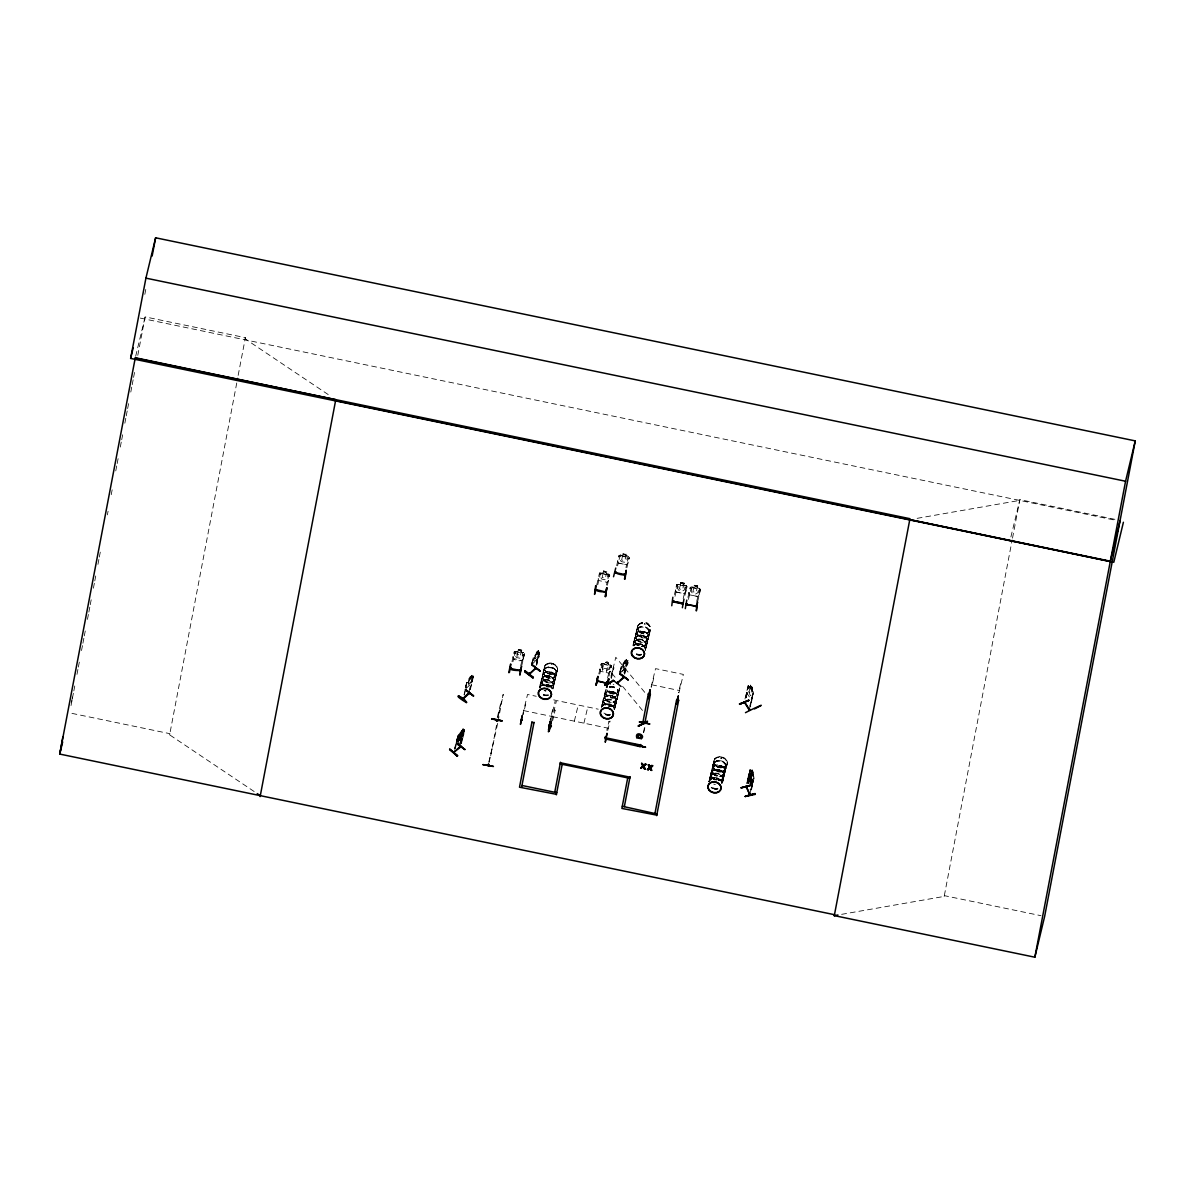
<?xml version="1.0" encoding="UTF-8"?>
<svg xmlns="http://www.w3.org/2000/svg" width="1195" height="1195" viewBox="0 0 1195 1195"><rect width="100%" height="100%" fill="white"/><g stroke="black" fill="none" stroke-linecap="round" stroke-linejoin="round"><path stroke-width="0.75" stroke-dasharray="5 3.75" d="M751.76 784.249L748.653 777.781L748.667 774.853L748.757 777.751L751.087 782.605M747.114 783.487L748.921 773.419L752.895 781.694M747.637 778.752L747.607 781.679L749.982 786.519M747.756 781.649L747.786 778.811M540.304 685.766L540.26 684.048M541.29 679.806L542.47 684.257M542.336 676.116L542.291 677.535L542.754 674.398L544.995 672.247M543.337 673.084L543.307 671.366M547.818 685.586L547.011 685.96M547.668 686.378L547.833 685.437M548.087 677.251L548.819 676.953M548.072 685.855L547.22 684.825L546.055 685.437M549.237 677.371L548.132 677.386L549.207 677.296M549.192 672.695L549.954 673.771L551.074 673.084M549.61 673.233L550.746 672.606M551.209 664.39L552.254 664.42M553.569 685.019L552.882 688.425A6.647 5.407 13.5 0 0 546.996 680.328A6.647 5.407 13.5 0 0 540.693 687.244M554.555 682.748L554.226 679.641M555.541 676.773L554.853 680.179A6.647 5.407 13.5 0 1 543.501 680.328A6.647 5.407 13.5 0 1 548.117 672.053A6.647 5.407 13.5 0 1 554.853 680.209M556.616 672.322L556.571 673.741L557.453 669.947M602.25 705.319L602.937 701.913M603.146 700.987L603.236 699.359M605.297 692.637L605.775 689.5M608.091 705.14L608.688 704.378M609.121 704.691L609.51 705.573L608.912 704.348M610.839 696.685L610.092 696.565L611.063 697.133M612.647 693.115L611.213 692.054M611.138 692.458L612.886 692.069M611.676 692.891L611.735 691.86M612.139 693.04L612.228 691.681M615.515 704.572L613.976 709.023M617.531 698.044L617.501 696.327M618.562 691.875L618.517 693.294L619.398 689.5M618.218 690.665L618.084 695.012L615.843 697.163M646.614 644.493L645.076 648.96A6.647 5.407 13.5 0 0 641.745 640.161A6.647 5.407 13.5 0 0 633.335 645.315L633.32 643.537M633.365 645.255L633.395 643.836L632.947 645.748M634.246 640.923L634.336 639.28M636.397 632.558L636.367 630.84M639.937 644.419L639.161 645.36M641.924 637.084L641.207 636.562L642.073 636.382M641.61 636.308L641.267 636.397M643.926 632.23L643.059 632.947M643.746 632.304L644.105 632.857M644.224 624.163L644.986 623.641M644.523 623.685L645.21 624.373M645.539 648.945L645.509 650.379A6.647 5.407 13.5 0 0 641.67 644.18A6.647 5.407 13.5 0 0 633.873 645.136M647.6 642.223L647.272 639.131M647.69 640.595L647.107 643.582M648.586 636.263L648.123 639.4M649.662 631.811L649.617 633.231L650.498 629.421M649.692 633.529L649.258 630.482M710.861 773.344L711.234 776.257L714.744 779.812M711.847 771.059L712.534 767.653M712.877 764.89L713.31 767.937M712.907 766.607L712.952 765.188L712.056 768.968M713.818 762.276C714.147 751.58 732.699 758.063 726.142 767.205M715.999 779.782L716.462 778.468M715.939 779.125L717.03 778.811M717.702 770.909L718.658 771.014M719.435 766.951L719.091 766.637M720.316 766.144L719.913 766.996M719.629 766.861L720.241 766.025M720.809 758.138L721.646 757.749M720.929 758.437L721.855 758.078L721.108 757.6M721.003 758.033L721.81 758.332M723.139 778.543L722.661 781.679M725.111 770.312L724.633 773.449M726.187 765.861L725.709 768.997A6.752 5.482 13.5 0 1 714.177 768.953A6.752 5.482 13.5 0 1 718.852 760.573A6.752 5.482 13.5 0 1 725.694 768.833M727.187 762.141C727.531 769.879 714.67 769.281 713.818 762.305M71.551 701.988L72.492 696.819M144.834 294.358L145.88 288.891M71.028 705.558L72.088 700.061M72.432 698.224L73.478 692.727M73.836 690.889L74.882 685.392M76.973 674.383L78.019 668.886M78.377 667.049L79.423 661.552M81.514 650.558L82.575 645.046M82.918 643.224L83.964 637.727M84.307 635.889L85.368 630.392M87.459 619.383L88.505 613.886M88.863 612.049L89.909 606.552M90.252 604.715L91.298 599.218M93.404 588.224L94.45 582.712M94.793 580.889L95.839 575.392M97.945 564.384L98.991 558.887M99.334 557.049L100.395 551.552M107.386 514.881L108.073 511.221M111.225 494.715L112.27 489.218M115.766 470.89L116.811 465.378M117.17 463.555L118.215 458.043M120.307 447.049L121.352 441.553M121.711 439.715L122.756 434.218M124.848 423.209L125.893 417.712M126.252 415.89L127.297 410.378M127.641 408.556L128.701 403.044M130.793 392.05L131.838 386.553M132.197 384.715L133.243 379.218M133.586 377.381L134.632 371.884M137.783 355.378L145.118 316.884L245.393 337.677L237.969 376.365M254.162 791.523L169.63 734.85L237.7 378.008M490.697 755.823L497.628 719.51M497.971 717.702L499.361 710.428M497.688 723.348L489.054 762.544M498.031 721.526L503.229 694.295L497.822 716.97M523.186 658.818C520.856 664.614 503.857 654.89 521.752 660.701L523.305 658.863M517.883 651.499L514.403 651.544M518.361 649.512L521.797 650.125L521.334 652.111M511.983 661.567L514.313 651.394L523.664 652.604M523.171 658.923L524.56 653.62L523.589 652.649M598.202 578.38L598.904 580.591L606.94 582.264L608.479 580.501M596.738 584.938L599.502 572.943L609.629 575.183M600.323 574.093L599.382 573.884L600.323 574.093L597.739 584.848M603.072 573.047L599.591 573.092M606.522 573.675L608.852 574.153M608.658 575.811L609.54 576.304L608.658 575.811L606.448 585.072M617.695 560.858L618.383 563.084L626.434 564.742L627.987 562.89L629.138 557.572M616.665 565.638L618.98 555.436L622.58 555.451M618.383 563.084L626.434 564.742M619.802 556.571L618.861 556.377L619.802 556.571L617.606 565.832M620.369 554.988C640.565 561.53 614.648 549.76 626.329 554.301M628.152 558.304L629.033 558.797L628.152 558.304L625.941 567.565M643.478 732.699L644.807 725.709M676.161 592.048L684.227 593.631L685.751 591.869L684.212 593.721L676.161 592.048L675.459 589.837L676.758 584.4L686.035 585.759L687.035 586.551L684.272 598.232M677.58 585.55L676.639 585.341L677.58 585.55L674.996 596.305M680.806 582.518L684.257 583.145L683.779 585.132M685.915 587.268L686.811 587.761L685.915 587.268L682.479 601.623M686.901 586.64L686.109 585.61M688.947 592.63L689.649 594.841L697.686 596.514L699.239 594.662M691.068 588.343L690.127 588.149L691.068 588.343L688.425 599.397M687.917 597.41L690.247 587.208L693.832 587.208M694.295 585.326L697.746 585.938L697.253 588.015L698.672 589.075L697.775 592.78L695.684 594.02L692.488 593.347L691.158 591.405L692.054 587.701L693.922 587.387L694.31 585.221M697.686 596.514L689.664 594.751M699.598 588.403L697.133 587.97L697.611 585.983M699.404 590.061L700.285 590.554L699.404 590.061L695.968 604.416M841.624 914.339L944.184 896.414L1012.165 539.976M1012.509 538.153L1019.858 499.644L1116.474 519.676M525.71 704.079L523.156 714.73M552.613 709.636L550.058 720.301M653.695 678.237L651.574 687.185M680.597 683.809L678.476 692.741M500.511 704.019L497.195 717.851M492.011 748.653L488.695 762.47M515.135 652.515L514.194 652.306L515.135 652.515L512.924 661.776M523.47 654.292L524.351 654.785L523.47 654.292L520.019 668.632M555.137 710.233L554.196 710.039L555.137 710.233L552.583 720.899M601.951 664.868L601.01 664.659L601.951 664.868L599.741 674.129M610.286 666.631L611.168 667.139L610.286 666.631L606.851 680.986M608.942 721.392L609.823 721.885L608.942 721.392L606.806 730.324M599.95 669.095L600.652 671.336L608.673 673.069L610.227 671.231L608.673 673.069M600.652 671.336L600.084 669.021M602.609 663.33L604.939 663.837M608.24 664.554C608.195 656.593 600.428 667.527 603.012 671.844M601.339 663.822L610.585 664.958L611.481 666.003L608.121 664.495L609.659 665.63L608.763 669.334L606.672 670.544L603.49 669.857L602.16 667.9L603.042 664.196L604.924 663.897M135.662 356.274L145.118 316.884M245.393 337.677L245.109 338.842L329.641 395.53M169.63 734.85L169.914 733.685L69.639 712.892M465.557 686.423L467.036 682.285L466.02 687.872M465.647 687.244C465.154 684.69 472.847 670.38 467.305 684.63L468.037 685.213L470.113 683.316L471.607 680.717L472.1 675.235L469.784 677.192L469.396 679.253L469.784 677.192M464.018 694.833L465.318 689.455M465.736 687.663L467.006 681.972M464.302 695.042L465.587 689.664M454.414 748.951L458.058 735.866L457.043 741.468M456.729 740.885L457.924 735.478L454.697 749.175M455.325 748.638L456.609 743.26M469.008 691.696L472.443 677.356L473.339 677.012L472.443 677.356M470.053 689.351L473.056 676.803M457.715 740.87L459.224 734.522L463.152 728.845L458.073 735.508L464.317 729.562L462.584 730.967L463.048 728.98M472.249 681.225L473.011 675.877M470.337 689.56L473.593 675.847L471.622 677.221M458.327 743.066L459.209 739.346L461.375 737.539L460.478 741.244M460.419 734.791L458.058 740.332M460.15 736.717L461.389 736.21M461.808 733.611L460.254 735.448M463.152 728.845L462.764 734.417L459.104 738.824L458.327 738.226M462.54 736.553L461.539 736.867C467.14 726.276 454.324 740.273 462.45 732.893M460.194 745.396L463.63 731.056L464.541 730.742L463.63 731.056M461.255 743.066L464.257 730.518M456.953 742.11L462.331 737.479L464.706 729.652M461.524 743.29L464.183 729.577M464.033 733.566L461.3 743.395M518.376 649.423L517.988 651.589L516.106 651.887L515.224 655.607L516.554 657.549L519.75 658.206L521.842 656.966L522.738 653.262L521.184 652.246L521.677 650.17M521.767 665.54L524.575 653.531M531.596 663.524L533.493 657.579L532.492 663.18M531.88 663.733L534.329 655.786L540.05 651.141L536.794 664.868M538.004 652.455L538.482 650.468L536.256 652.5L533.762 659.924L534.494 660.506L538.064 656.01M535.868 654.546L536.346 652.56M536.689 652.56L538.019 651.35M522.693 714.625L527.533 694.459L536.226 696.267M538.482 650.468L538.004 652.664L538.945 652.306L535.031 668.797M536.182 665.421L539.528 652.097L539.199 652.873M536.51 664.644L539.528 652.097M539.453 688.126L540.334 684.421M540.513 683.674L542.321 676.176M542.485 675.429L543.381 671.724M544.472 667.258L543.561 670.978L544.039 669.678M546.444 685.527L547.654 685.512M552.912 688.962L553.345 687.11M553.524 686.363L555.331 678.88M555.496 678.133L556.392 674.428M550.536 720.406L555.376 700.225L551.896 699.508M551.642 720.704L556.497 700.524L598.247 709.188M574.347 721.168L578.231 705.035M607.389 585.266L609.764 575.094L608.778 574.212M623.058 553.464L622.655 555.63L620.788 555.929L619.906 559.633L621.236 561.59L624.432 562.247L626.524 561.008L627.405 557.303L625.851 556.287L626.359 554.211M583.922 723.154L587.791 707.022M598.8 673.92L601.249 663.673L602.653 663.315M626.882 567.759L629.257 557.572L628.271 556.691M606.209 672.531L608.599 662.508M601.399 707.679L602.28 703.974M602.459 703.228L604.267 695.729M604.431 694.982L605.327 691.278M609.017 676.101L611.511 665.914M611.048 675.847L613.423 667.064L611.496 678.103M610.929 677.431L615.784 657.25L645.464 693.205M611.198 678.267L613.976 667.736M612.677 691.875L612.736 692.727M619.637 672.367L621.534 666.422L620.519 672.023M619.906 672.576C622.819 654.681 636.875 658.206 620.519 672.74L620.235 671.456M620.25 671.799L621.534 666.422M607.747 730.518L610.018 721.033M623.909 663.404L624.343 661.343L626.598 659.386L624.373 661.418M625.956 661.433L626.509 659.326M614.857 708.53L615.291 706.663M615.47 705.916L617.277 698.433M617.457 697.686L618.338 693.981M626.598 659.386L623.073 677.64M624.223 674.264L627.569 660.94L627.226 661.716M624.552 673.487L627.569 660.94M624.836 673.711L628.092 659.998M633.559 643.149L636.009 633.604M635.531 634.918L636.427 631.214M636.606 630.467L637.533 626.733L637.712 629.69M643.029 633.141L642.507 632.095L643.582 631.692M642.566 631.707L642.701 632.499M645.957 648.452L646.39 646.6L645.927 647.899M646.57 645.853L648.377 638.354M648.541 637.607L649.438 633.903L648.975 635.217A6.647 5.407 13.5 0 1 637.622 635.352A6.647 5.407 13.5 0 1 642.223 627.076A6.647 5.407 13.5 0 1 648.96 635.232M651.096 687.08L655.532 668.632L683.361 674.398L678.939 692.846M674.428 594.602L676.863 584.46M643.672 732.61L645.39 725.44M680.836 582.428L680.328 584.504L676.848 584.549M684.108 583.279L680.911 582.607L680.433 584.594L678.566 584.908L677.67 588.612L678.999 590.554L682.196 591.211L684.302 589.986L685.183 586.282L683.63 585.266L684.123 583.19M685.631 591.928L686.916 586.551M700.404 589.344L699.105 594.722L697.626 596.424M697.701 601.324L700.524 589.344L691.636 586.924M709.905 777.945L709.008 781.649A6.647 5.407 13.5 0 1 715.671 777.572A6.647 5.407 13.5 0 1 722.079 782.934M710.084 777.198L711.891 769.714M713.131 764.516L714.042 760.782M718.509 770.715L717.792 770.446M716.94 779.558L716.089 778.692L717.06 779.424M722.482 782.501L722.915 780.649L722.452 781.963M723.094 779.902L724.902 772.418L724.424 773.718A6.647 5.407 13.5 0 1 713.071 773.867A6.647 5.407 13.5 0 1 717.687 765.577A6.647 5.407 13.5 0 1 724.424 773.733M725.066 771.656L725.962 767.952L725.499 769.266A6.647 5.407 13.5 0 1 714.132 769.401A6.647 5.407 13.5 0 1 718.748 761.125A6.647 5.407 13.5 0 1 725.484 769.281M744.978 699.03L748.219 685.183L750.236 687.23L750.714 685.243M745.725 697.103L748.309 686.348L745.904 697.955M746.218 697.82L748.309 686.348M750.669 685.093L750.131 687.274L749.071 686.632L748.189 690.337L750.37 695.654L751.655 695.356L752.551 691.651L752.282 687.708C747.921 682.405 754.09 687.274 751.879 689.709L753.597 692.981L751.192 699.508L746.98 693.414L746.95 690.516M749.833 706.066L753.164 693.384L750.654 706.648M749.295 709.516L753.164 693.384M750.34 706.783L752.85 693.518M747.248 780.619L749.952 769.52L751.446 771.582M746.8 783.352L750.101 769.61M747.144 783.263L750.146 770.715L747.592 782.322M747.936 782.232L750.654 771.029L751.476 771.731L752.028 769.565L754.03 777.766L752.76 783.098M748.817 781.829L749.713 778.109L750.908 780.693L750.027 784.398M750.968 773.464L749.862 777.452L749.071 776.735M751.252 777.915L750.326 776.914M751.237 780.036L751.715 778.05M752.88 774.3L753.358 772.328L752.028 769.565M751.311 783.95L753.208 776.347L752.716 774.315M751.506 787.042L753.746 778.184L751.521 789.701M749.862 794.316L751.162 788.939M751.595 787.147L753.985 777.706L750.699 769.774M751.192 789.79L752.477 784.398M1010.895 536.928L1019.858 499.644M944.184 896.414L944.364 895.653L1040.994 915.684M544.786 665.929C541.664 672.875 553.569 677.58 557.094 671.426C560.261 664.48 548.326 659.76 544.801 665.914L545.727 664.764M543.322 671.306L543.815 669.947M542.47 675.474L542.963 674.129M541.245 679.985L541.783 678.446M540.274 683.988L541.828 681.314M540.498 683.719L540.991 682.36M555.914 675.758A6.647 5.407 13.5 0 0 549.177 667.602A6.647 5.407 13.5 0 0 544.562 675.877A6.647 5.407 13.5 0 0 555.914 675.758L556.213 671.007M554.54 682.599L553.136 685.288M604.909 693.683L604.64 698.403L604.162 696.864M603.191 699.538L604.655 696.804M608.016 704.99L608.643 704.482A6.647 5.407 13.5 0 1 614.275 709.71M637.831 625.418L637.742 629.675M636.367 630.781L637.084 629.153M609.629 705.931L609.928 704.916M634.291 639.459L635.71 636.92L638.578 635.247M633.32 643.478L634.037 641.849M617.875 695.281L618.368 693.936M616.799 699.762A6.647 5.407 13.5 0 0 610.062 691.606A6.647 5.407 13.5 0 0 605.447 699.882A6.647 5.407 13.5 0 0 616.799 699.762L617.516 698.104M616.008 703.661L616.486 702.033M614.827 707.978L615.32 706.633M642.312 631.976L643.522 633.126M649.677 633.589L648.123 636.263M647.899 639.683A6.647 5.407 13.5 0 0 641.162 631.528A6.647 5.407 13.5 0 0 636.547 639.803A6.647 5.407 13.5 0 0 647.899 639.683L648.392 638.324M712.892 764.83L713.609 763.202M710.816 773.524L711.354 771.985M710.562 775.899L709.86 779.304A6.647 5.407 13.5 0 1 718.27 774.211A6.647 5.407 13.5 0 1 721.541 783.128M708.993 781.694L709.486 780.35M719.076 765.995L720.092 765.741M723.632 777.631L723.797 773.18M465.93 688.514L471.248 683.839L472.398 681.24M626.105 664.868L622.535 669.349L621.803 668.782L623.954 663.404M460.359 740.9L461.897 738.331M460.105 742.827L461.643 740.258M458.073 738.032C450.231 746.098 473.847 723.961 458.148 738.092M456.744 741.273L459.224 738.615M456.819 741.348L463.212 735.418L461.449 736.807M750.087 789.85L750.938 788.76L750.206 789.955M543.844 669.902L546.07 667.796M541.753 678.611L542.709 677.251M539.722 687.05L541.947 684.929M546.13 685.228L546.981 684.795M555.077 676.788L556.123 675.504A6.752 5.482 13.5 0 0 549.237 667.258A6.752 5.482 13.5 0 0 544.562 675.653A6.752 5.482 13.5 0 0 556.063 675.534M554.002 681.24L554.913 680.074A6.752 5.482 13.5 0 0 548.161 671.709A6.752 5.482 13.5 0 0 543.486 680.104A6.752 5.482 13.5 0 0 554.988 679.985M555.048 679.955L554.136 681.12A6.632 5.377 13.5 0 1 546.817 686.946M554.092 683.943L551.851 686.199L546.862 686.811M637.846 625.403C654.651 612.423 653.082 645.793 637.727 629.705M636.89 629.392L637.936 628.107M635.815 633.843L636.86 632.558M634.844 637.906L635.755 636.741M633.843 642.073L636.069 639.967M633.962 641.954L634.889 640.789M605.76 692.622L604.715 693.907L606.955 691.8M647.063 640.714L648.093 639.43A6.752 5.482 13.5 0 0 641.207 631.199A6.752 5.482 13.5 0 0 636.532 639.594A6.752 5.482 13.5 0 0 648.048 639.459M603.699 698.164C606.448 693.369 613.946 694.758 616.097 699.374A6.632 5.377 13.5 0 1 608.927 705.842M646.181 644.777L647.137 643.418M602.743 702.152L604.969 700.031M602.758 702.152L603.789 700.867M601.668 706.603L602.713 705.319M618.129 692.159L619.593 688.156A6.662 5.407 13.5 0 1 614.439 693.727A6.662 5.407 13.5 0 1 606.716 689.784C608.569 693.936 614.738 695.161 618.114 692.159M609.808 705.797L609.316 704.542M616.949 699.538A6.752 5.482 13.5 0 1 605.432 699.658A6.752 5.482 13.5 0 1 610.122 691.263A6.752 5.482 13.5 0 1 616.949 699.538L614.768 701.614M615.081 704.841L616.037 703.496M714.386 759.467L715.297 758.302M713.4 763.441L715.641 761.32M713.549 763.321L714.461 762.156M712.339 767.892L713.385 766.607M711.324 772.134L712.28 770.79M710.353 776.138L711.398 774.838M724.648 770.312L725.694 769.027M724.484 773.598L723.572 774.763L724.618 773.479A6.752 5.482 13.5 0 0 717.732 765.248A6.752 5.482 13.5 0 0 713.057 773.643A6.752 5.482 13.5 0 0 724.558 773.524M723.662 777.467L721.421 779.737L718.18 780.514M722.706 778.826L723.617 777.646M721.601 783.009L722.646 781.724M458.312 738.405L459.702 736.628M751.177 699.389L752.267 698.209M467.32 682.494L466.423 682.838M536.391 652.56L538.467 650.678M533.777 657.803L532.88 658.131M533.792 662.702C545.174 648.99 536.719 661.208 532.387 663.822L532.193 662.613M621.818 666.646L620.922 666.989M625.747 667.99L620.429 672.665L620.22 671.306M462.674 729.712L461.151 731.549L462.525 730.369M458.342 736.09L457.431 736.404M459.478 737.24L461.614 735.403M457.117 742.065L462.331 737.479M459.463 737.42L461.629 735.612M457.565 744.978L461.643 741.542L462.838 738.958M542.679 677.431L543.994 676.34M541.723 681.404L543.023 680.478M553.882 677.61L555.182 676.699M552.822 682.061L554.107 681.15A6.632 5.377 13.5 0 0 544.427 676.743A6.632 5.377 13.5 0 0 543.71 685.571M639.116 627.27L637.831 628.197L639.131 627.285M636.756 632.648L638.055 631.722M635.008 644.419L633.708 645.33A6.752 5.482 13.5 0 1 640.819 644.06A6.752 5.482 13.5 0 1 645.584 649.139L645.151 647.63M646.928 637.099L648.228 636.173M639.624 644.762L640.759 644.523M645.868 641.551L647.152 640.625M646.211 644.598L641.655 646.465M602.609 705.409L603.908 704.497M608.524 704.841L608.688 704.542A6.647 5.407 13.5 0 0 601.697 707.096M613.797 705.752L615.111 704.677M713.281 766.697L714.565 765.771M712.25 770.954L715.103 769.296M711.294 774.943L712.593 774.016M711.518 778.468L710.233 779.394A6.752 5.482 13.5 0 1 717.344 778.109A6.752 5.482 13.5 0 1 722.109 783.188L721.675 781.679M723.453 771.148L724.753 770.222M722.392 775.6L723.677 774.674M748.175 685.332L753.208 691.442M753.597 692.981L753.104 691.487M642.79 631.991L643.672 632.17M636.995 636.009L640.281 635.038L643.672 635.934L641.984 635.426M543.949 676.519L548.983 675.728L553.33 678.476M644.941 645.509L641.7 646.286A6.647 5.407 13.5 0 0 646.898 638.787A6.647 5.407 13.5 0 0 636.218 636.577A6.647 5.407 13.5 0 0 638.309 645.539A6.647 5.407 13.5 0 1 636.218 636.577A6.647 5.407 13.5 0 1 646.883 638.817A6.647 5.407 13.5 0 1 641.67 646.241M551.896 686.02L546.653 686.378M612.438 693.324L612.408 691.785M605.895 696.073L610.884 695.46M612.258 706.335L613.842 705.573M718.763 766.428L720.047 767.309L720.017 765.771M713.52 770.058L718.553 769.266L722.9 772M722.93 767.593L724.454 767.026M721.466 779.558L718.225 780.335M750.161 780.29C748.697 781.844 747.771 778.692 749.997 779.319L749.728 775.286L750.385 779.454L751.894 779.902L750.535 780.44L750.744 783.054M618.965 555.526L620.399 555.063M461.793 734.94L462.794 734.626M750.176 771.567L750.146 770.715M754.105 778.931L753.403 778.274M749.116 775.48L752.357 783.502M752.148 776.257L750.848 773.494M751.67 778.244L752.208 780.23M549.745 672.128L551.134 672.934M716.268 778.363L717.657 779.17M752.327 780.051L751.282 780.26L749.758 774.733M917.118 518.346L1019.664 500.406M638.533 635.456L642.029 635.232M548.535 663.285L550.238 663.076A6.647 5.407 13.5 0 1 556.989 671.261A6.647 5.407 13.5 0 1 545.652 671.396A6.647 5.407 13.5 0 1 550.253 663.106M550.088 672.232L550.671 672.486M545.488 675.952L552.12 677.326M613.125 684.242L613.871 684.466M612.303 706.155L608.808 706.364M720.047 767.175L719.285 766.876M616.426 702.167L616.172 699.194M610.6 706.364L608.852 706.185A6.647 5.407 13.5 0 0 616.336 700.315A6.647 5.407 13.5 0 0 606.448 695.923A6.647 5.407 13.5 0 0 605.731 704.781L603.624 702.287M719.614 765.965L720.51 766.055M719.48 767.623L721.227 767.802M716.761 769.281L721.69 770.865M140.308 318.094L1116.294 520.437M694.4 585.416L697.596 586.073M683.645 585.162L686.094 585.699M603.654 571.15L606.851 571.822M518.451 649.602L521.662 650.259M521.199 652.156L523.649 652.694M513.835 653.366L524.112 655.517M651.648 684.765L679.492 690.546M523.664 710.592L551.492 716.373M552.613 716.671L608.3 728.218M604.76 664.554L607.956 665.256M603.863 668.274L607.06 668.961M642.925 632.752L643.806 632.095M609.42 704.438L609.973 704.96M546.832 685.96L546.966 686.154A6.632 5.377 13.5 0 0 554.286 679.985A6.632 5.377 13.5 0 0 543.665 676.564A6.632 5.377 13.5 0 0 545.338 685.751M643.717 635.755L646.375 637.951M643.702 635.77L645.166 636.801M638.235 645.733L634.291 640.759M612.617 695.834L615.276 698.029M713.295 778.752L714.789 779.633A6.647 5.407 13.5 0 1 712.728 770.67A6.647 5.407 13.5 0 1 723.408 772.881A6.647 5.407 13.5 0 1 718.195 780.29A6.647 5.407 13.5 0 0 723.124 772.418A6.647 5.407 13.5 0 0 712.011 771.328A6.647 5.407 13.5 0 0 716.477 780.111M473.056 675.772L467.872 680.493M749.713 774.898L750.505 775.615M635.561 643.567L636.726 644.882M543.68 685.407L541.245 681.269M459.642 739.287L458.731 738.241L460.254 738.405L462.599 734.985L460.613 738.465L461.554 739.556L460.015 739.317M699.508 588.552L700.375 589.434M611.9 673.397L616.65 679.148M622.595 686.333L642.776 710.771M646.42 637.771L647.645 640.759M722.945 771.821L724.17 774.808M722.885 772.015L723.722 773.359M634.679 642.402L635.516 643.746M712.041 777.796L710.771 774.987M615.32 697.85L616.127 699.359A6.632 5.377 13.5 0 0 605.611 696.117A6.632 5.377 13.5 0 0 607.284 705.304M604.416 703.81L603.191 700.838M553.375 678.297L554.599 681.269M751.67 778.677L750.43 776.108L751.55 778.856M750.281 784.144L748.817 778.602M688.962 592.541L689.649 594.841M513.805 658.983L513.028 656.727L513.701 659.057M725.783 764.546L726.246 766.085M724.723 768.997L725.186 770.536M722.736 777.228L723.199 778.781M711.772 770.835L712.235 772.388M648.198 634.933L648.661 636.487M646.211 643.179L646.674 644.717M636.323 632.334L636.786 633.873M635.262 636.786L635.725 638.339M618.173 690.561L618.622 692.114M617.098 695.012L617.561 696.551M615.126 703.257L615.589 704.796M614.051 707.709L614.514 709.247A6.752 5.482 13.5 0 0 608.867 703.9A6.752 5.482 13.5 0 0 601.727 706.574M605.686 693.951L605.238 692.398L605.641 693.847M602.175 705.095L602.638 706.648A6.647 5.407 13.5 0 1 609.808 700.016A6.647 5.407 13.5 0 1 613.931 709.143M555.152 675.459L555.615 676.997M553.165 683.704L553.629 685.243M543.277 672.86L543.74 674.398M542.201 677.311L542.664 678.85M540.23 685.542L540.693 687.095M751.072 780.036L751.565 782.083M532.268 662.538L532.552 663.778M748.175 780.44L748.443 783.412M619.473 688.081A6.647 5.407 13.5 0 1 614.469 693.563A6.647 5.407 13.5 0 1 606.776 689.635M619.354 688.454A6.632 5.377 13.5 0 1 614.379 693.922A6.632 5.377 13.5 0 1 606.702 690.008M609.495 687.02A6.752 5.482 13.5 0 1 618.547 692.293A6.752 5.482 13.5 0 1 610.869 697.76A6.752 5.482 13.5 0 1 605.79 689.649M609.465 687.349A6.647 5.407 13.5 0 1 618.398 692.562A6.647 5.407 13.5 0 1 610.824 697.94A6.647 5.407 13.5 0 1 605.805 689.948M609.54 686.796A6.752 5.482 13.5 0 1 618.517 691.591A6.752 5.482 13.5 0 1 612.094 697.686A6.752 5.482 13.5 0 1 605.357 690.77M609.644 686.617A6.647 5.407 13.5 0 1 618.487 691.337A6.647 5.407 13.5 0 1 612.154 697.342A6.647 5.407 13.5 0 1 605.506 690.531M605.671 705.125A6.632 5.377 13.5 0 1 605.462 696.79A6.632 5.377 13.5 0 1 615.395 698.851A6.632 5.377 13.5 0 1 612.154 706.469M602.624 706.574A6.752 5.482 13.5 0 1 609.883 699.672A6.752 5.482 13.5 0 1 614.066 708.934M602.683 706.335A6.752 5.482 13.5 0 1 609.943 699.448A6.752 5.482 13.5 0 1 614.111 708.71M602.833 706.066A6.647 5.407 13.5 0 1 609.988 699.269A6.647 5.407 13.5 0 1 614.111 708.396M610.107 715.043A6.647 5.407 13.5 0 1 605.058 714.55M610.197 714.864A6.752 5.482 13.5 0 1 603.594 713.49M601.668 706.798A6.752 5.482 13.5 0 1 608.808 704.139A6.752 5.482 13.5 0 1 614.424 709.442M610.257 714.625A6.752 5.482 13.5 0 1 603.654 713.266M608.613 714.505A6.647 5.407 13.5 0 1 603.774 712.952M601.877 706.35A6.647 5.407 13.5 0 1 608.912 703.721A6.647 5.407 13.5 0 1 614.454 708.964M714.744 779.962A6.632 5.377 13.5 0 1 712.653 771.074A6.632 5.377 13.5 0 1 723.289 773.27A6.632 5.377 13.5 0 1 718.105 780.664M709.83 779.11A6.752 5.482 13.5 0 1 718.359 773.882A6.752 5.482 13.5 0 1 721.675 782.919M715.402 784.607A6.647 5.407 13.5 0 1 713.744 784.084M710.293 780.32A6.752 5.482 13.5 0 1 717.553 773.434A6.752 5.482 13.5 0 1 721.735 782.695M710.442 780.036A6.647 5.407 13.5 0 1 717.597 773.24A6.647 5.407 13.5 0 1 721.72 782.381M717.717 789.029A6.647 5.407 13.5 0 1 714.326 789.058M712.683 788.536A6.647 5.407 13.5 0 1 711.204 787.669M710.203 779.932A6.647 5.407 13.5 0 1 720.66 780.947M717.822 788.834A6.752 5.482 13.5 0 1 711.219 787.475M710.203 779.618A6.752 5.482 13.5 0 1 720.794 780.649M721.631 781.993A6.752 5.482 13.5 0 1 722.049 783.427M717.896 788.282A6.647 5.407 13.5 0 1 711.384 786.922M716.178 788.82A6.752 5.482 13.5 0 1 711.264 787.236M708.859 781.889A6.752 5.482 13.5 0 1 709.352 780.544M545.264 686.049A6.647 5.407 13.5 0 1 543.591 676.818A6.647 5.407 13.5 0 1 554.256 680.254A6.647 5.407 13.5 0 1 546.907 686.572A6.647 5.407 13.5 0 0 554.375 680.762A6.647 5.407 13.5 0 0 544.502 676.37A6.647 5.407 13.5 0 0 543.785 685.228M545.876 690.889A6.752 5.482 13.5 0 1 544.203 690.351M540.678 687.02A6.752 5.482 13.5 0 1 547.056 680A6.752 5.482 13.5 0 1 553.016 688.23M545.831 691.068A6.647 5.407 13.5 0 1 544.173 690.546M540.723 686.781A6.752 5.482 13.5 0 1 547.982 679.895A6.752 5.482 13.5 0 1 552.165 689.156M545.936 690.665A6.752 5.482 13.5 0 1 544.263 690.127M540.872 686.498A6.647 5.407 13.5 0 1 548.027 679.716A6.647 5.407 13.5 0 1 552.15 688.843M548.146 695.49A6.647 5.407 13.5 0 1 540.454 693.025M539.737 687.543A6.647 5.407 13.5 0 1 540.633 686.393M541.888 685.512A6.647 5.407 13.5 0 1 551.926 688.738M548.251 695.311A6.752 5.482 13.5 0 1 540.439 692.801M539.722 687.244A6.752 5.482 13.5 0 1 545.995 684.451A6.752 5.482 13.5 0 1 552.06 688.454M548.326 694.743A6.647 5.407 13.5 0 1 541.813 693.399M539.916 686.796A6.647 5.407 13.5 0 1 546.1 684.033A6.647 5.407 13.5 0 1 552.105 687.991M638.384 645.255A6.632 5.377 13.5 0 1 636.293 636.367A6.632 5.377 13.5 0 1 646.928 638.563A6.632 5.377 13.5 0 1 641.73 645.942M636.756 645.061A6.632 5.377 13.5 0 1 636.995 636.472A6.632 5.377 13.5 0 1 646.988 639.683A6.632 5.377 13.5 0 1 641.581 646.614M633.305 645.061A6.752 5.482 13.5 0 1 641.834 639.833A6.752 5.482 13.5 0 1 645.151 648.87M641.386 654.233A6.647 5.407 13.5 0 1 634.874 652.873M633.365 644.837A6.752 5.482 13.5 0 1 641.879 639.609A6.752 5.482 13.5 0 1 645.21 648.631M633.918 645.987A6.647 5.407 13.5 0 1 641.088 639.191A6.647 5.407 13.5 0 1 645.21 648.332M641.207 654.98A6.647 5.407 13.5 0 1 634.694 653.62M634.933 644.986A6.647 5.407 13.5 0 1 641.491 644.927M642.955 645.778A6.647 5.407 13.5 0 1 644.971 648.213M641.297 654.785A6.752 5.482 13.5 0 1 634.694 653.426M633.679 645.569A6.752 5.482 13.5 0 1 640.759 644.284A6.752 5.482 13.5 0 1 645.524 649.378M641.356 654.561A6.752 5.482 13.5 0 1 634.754 653.187M603.565 570.971L603.176 573.137L601.294 573.451L600.413 577.155L601.742 579.097L604.939 579.754L607.03 578.529L607.926 574.825L606.373 573.809L607 571.688L603.565 570.971M469.306 679.91L468.41 683.615L470.486 681.733L471.383 678.028L469.306 679.91M470.233 677.251L471.562 676.041L470.233 677.251M460.374 733.536L458.581 741.139L460.747 739.317L462.51 731.698L460.374 733.536M517.823 652.246L516.927 655.95L520.124 656.623L521.02 652.918L517.823 652.246M518.944 650.05L520.841 651.141L518.944 650.05M535.763 655.218L534.867 658.923L536.943 657.026L537.84 653.321L535.763 655.218M603.012 573.809L602.116 577.514L605.312 578.171L606.209 574.466L603.012 573.809M604.132 571.598L606.029 572.689L604.132 571.598M622.505 556.287L621.609 559.992L624.806 560.664L625.702 556.945L622.505 556.287M623.626 554.092L625.523 555.182L623.626 554.092M605.88 662.374L607.777 663.479L605.88 662.374M623.805 664.061L622.909 667.766L624.985 665.869L625.881 662.164L623.805 664.061M624.731 661.403L626.06 660.193L624.731 661.403M680.269 585.266L679.387 588.971L682.584 589.628L683.465 585.923L680.269 585.266M681.404 583.055L683.301 584.146L681.404 583.055M693.757 588.059L692.876 591.764L696.073 592.421L696.954 588.717L693.757 588.059M694.892 585.864L696.79 586.939L694.892 585.864M749.967 687.932L749.086 691.636L750.759 694.056L751.64 690.351L749.967 687.932M750.833 686.049L751.745 688.26L750.833 686.049M751.311 772.403L749.459 779.976L750.669 782.561L752.551 774.972L751.311 772.403M751.117 774.42L751.745 776.735L751.117 774.42M752.088 770.536L752.731 772.851L752.088 770.536M605.626 699.135A6.647 5.407 13.5 0 0 616.978 699.015A6.647 5.407 13.5 0 0 610.242 690.859A6.647 5.407 13.5 0 0 605.626 699.135M715.207 764.919A6.647 5.407 13.5 0 0 726.56 764.8A6.647 5.407 13.5 0 0 719.823 756.644A6.647 5.407 13.5 0 0 715.207 764.919M715.148 765.308A6.632 5.377 13.5 0 0 726.44 765.188A6.632 5.377 13.5 0 0 719.734 757.062A6.632 5.377 13.5 0 0 715.148 765.308M714.132 769.192A6.752 5.482 13.5 0 0 725.634 769.072A6.752 5.482 13.5 0 0 718.807 760.797A6.752 5.482 13.5 0 0 714.132 769.192M713.251 773.12A6.647 5.407 13.5 0 0 724.603 772.986A6.647 5.407 13.5 0 0 717.866 764.83A6.647 5.407 13.5 0 0 713.251 773.12M713.116 773.419A6.752 5.482 13.5 0 0 724.618 773.284A6.752 5.482 13.5 0 0 717.792 765.024A6.752 5.482 13.5 0 0 713.116 773.419M714.311 768.669A6.647 5.407 13.5 0 0 725.664 768.534A6.647 5.407 13.5 0 0 718.927 760.379A6.647 5.407 13.5 0 0 714.311 768.669M545.577 671.769A6.632 5.377 13.5 0 0 556.87 671.65A6.632 5.377 13.5 0 0 550.163 663.524A6.632 5.377 13.5 0 0 545.577 671.769M543.68 679.582A6.647 5.407 13.5 0 0 555.033 679.462A6.647 5.407 13.5 0 0 548.296 671.306A6.647 5.407 13.5 0 0 543.68 679.582M543.546 679.88A6.752 5.482 13.5 0 0 555.048 679.761A6.752 5.482 13.5 0 0 548.221 671.485A6.752 5.482 13.5 0 0 543.546 679.88M544.606 675.429A6.752 5.482 13.5 0 0 556.123 675.309A6.752 5.482 13.5 0 0 549.282 667.034A6.752 5.482 13.5 0 0 544.606 675.429M544.741 675.13A6.647 5.407 13.5 0 0 556.093 675.011A6.647 5.407 13.5 0 0 549.356 666.855A6.647 5.407 13.5 0 0 544.741 675.13M638.698 630.87A6.647 5.407 13.5 0 0 650.035 630.751A6.647 5.407 13.5 0 0 643.298 622.595A6.647 5.407 13.5 0 0 638.698 630.87M638.623 631.259A6.632 5.377 13.5 0 0 649.916 631.139A6.632 5.377 13.5 0 0 643.209 623.013A6.632 5.377 13.5 0 0 638.623 631.259M638.638 631.035A6.662 5.407 13.5 0 0 650.02 630.915A6.662 5.407 13.5 0 0 643.268 622.744A6.662 5.407 13.5 0 0 638.638 631.035M637.667 634.904A6.752 5.482 13.5 0 0 649.169 634.784A6.752 5.482 13.5 0 0 642.342 626.509A6.752 5.482 13.5 0 0 637.667 634.904M636.726 639.056A6.647 5.407 13.5 0 0 648.078 638.937A6.647 5.407 13.5 0 0 641.342 630.781A6.647 5.407 13.5 0 0 636.726 639.056M637.801 634.605A6.647 5.407 13.5 0 0 649.139 634.485A6.647 5.407 13.5 0 0 642.402 626.329A6.647 5.407 13.5 0 0 637.801 634.605"/><path stroke-width="1.5" d="M488.277 764.202L487.904 765.442M497.165 719.569L496.836 721.093L496.657 720.077M62.887 736.822L59.75 754.075L834.468 914.698L834.304 915.624L837.964 914.982M1120.133 520.437L1110.26 561.53L130.628 358.425L145.924 278.136L155.619 237.79L1135.25 440.895L1044.639 916.445L1034.855 957.21L834.17 915.594L834.349 914.668M152.138 256.044L155.619 237.79M260.122 796.587L335.78 399.653L135.289 357.738M556.452 794.331L519.511 787.206L531.984 721.84M534.016 722.273L521.662 787.117M560.47 762.231L554.749 792.255M595.648 585.744L594.557 594.408L596.126 585.804M556.332 794.839L562.188 764.307M605.97 591.585C597.948 593.183 587.014 586.446 605.835 592.167M596.499 589.523L596.559 590.24M604.61 592.227L604.775 591.51M606.702 587.731L605.581 596.693L606.746 587.746M605.103 596.544L606.776 588.045M615.754 568.043L613.528 576.737M615.978 572.017L615.948 573.062L614.917 572.45M624.537 573.779C627.285 576.304 615.798 574.093 615.171 572.285M624.477 579.052L626.18 570.209L625.06 579.142M605.372 739.451L605.686 737.808L640.475 745.023L640.161 746.666L605.492 738.958M656.802 815.139L621.878 808.432L627.719 777.9M636.711 737.673C634.709 730.548 645.927 734.85 641.521 738.615M630.064 776.66L624.343 806.685M648.392 693.623L642.865 722.497L644.897 722.915L650.424 694.041M671.769 605.76L672.86 597.231M673.92 601.279L673.726 602.041L673.95 601.115M683.958 599.188L682.39 607.717M686.796 600.084L685.303 608.658M695.505 606.537L695.52 605.76M696.521 605.701L696.58 606.418M656.682 815.647L678.7 700.001M697.462 602.25L696.327 610.944L697.507 601.996M834.304 915.624L909.963 518.69L135.229 358.067L59.75 754.075L62.678 741.901M1034.855 957.21L1125.57 481.241L1135.25 440.895M520.437 724.409L522.17 715.656L520.527 724.155M551.104 721.72C546.115 738.316 549.551 731.654 550.058 721.78C545.697 749.609 554.794 702.959 549.341 730.548M550.133 721.451L548.475 729.951M648.153 698.597L650.185 689.829L648.527 698.328M648.377 698.612L649.841 690.068M649.975 693.966L649.796 694.728L650.02 693.802M491.623 719.002L502.139 720.854L491.713 718.643M487.948 765.517L488.546 764.964M488.501 764.86L488.352 765.636L488.74 764.382M508.816 672.665L510.504 664.166M511.311 667.945L511.072 669.006L511.475 668.259M519.93 675.026L521.543 666.212L519.855 674.712M550.357 725.559L550.148 726.455L551.373 726.396M596.156 685.168L597.903 676.34L596.215 684.84M598.187 681.03L598.232 680.418M606.403 682.33L606.388 683.107M608.419 678.611L606.731 687.08M608.852 678.984L606.597 687.394L608.852 679.014M606.253 737.151L605.94 738.017L604.954 737.494L606.059 738.047M605.238 742.14L607 733.312L605.372 741.826M639.385 722.124L649.901 723.976L639.474 721.78M635.128 744.575L645.434 747.323L635.113 744.634M645.016 722.407L644.777 723.722L644.568 722.587M640.61 744.515L640.176 745.531M635.038 744.918L645.479 747.084M130.628 358.425L133.153 347.909M457.655 755.598L449.738 749.175L457.207 756.256L449.723 749.19M462.674 698.253C462.883 698.537 463.496 699.732 463.152 697.835M462.988 699.194L463.302 697.835M453.682 751.819L453.488 752.611L460.598 745.994M453.906 752.238L460.762 746.86M453.995 752.76L454.324 751.416M468.574 693.488L468.903 693.712M456.639 743.499L464.96 749.564L457.028 743.17M462.57 698.881L469.396 692.278L468.784 693.772L469.157 693.115M469.68 692.502L469.008 693.712M460.194 747.428L460.538 746.068M460.672 747.009L460.882 746.218M465.452 689.724L473.564 695.759M464.691 749.549L456.714 743.17M496.463 721.018L496.791 719.48M509.399 672.486L510.952 664.256M510.459 667.856C508.278 671.47 524.246 670.096 519.556 670.754M510.594 667.796L510.205 668.797M488.65 764.277L488.471 765.562M520.587 669.917L520.348 670.978L520.781 670.051M525.068 671.022C550.073 691.532 507.98 657.235 533.194 677.251M529.131 673.562L528.937 674.338L529.176 673.592M529.758 673.129L529.221 674.563L535.718 668.169M529.788 673.233L530.042 673.353M531.924 664.808L540.289 671.067L531.894 664.823M521.573 719.435L521.364 720.107M521.931 719.524L521.752 720.585L521.976 719.614M535.166 668.08L535.48 669.006L535.868 667.587M535.345 669.081L535.629 667.646M536.017 668.438L536.137 667.796M521.976 785.473L556.78 792.688M548.938 725.111L548.714 726.172L549.312 725.186M550.357 726.59L550.596 725.529M551.313 725.679L551.268 726.739L550.268 726.47M595.648 589.434L595.543 590.39M595.543 590.435L595.767 589.374M560.156 763.889L629.75 778.318M605.551 592.466L605.775 591.45M615.261 571.852L615.037 572.883M615.873 573.003L616.082 572.121M607.613 682.405L607.299 683.271L597.022 681.15L597.171 680.194M597.41 680.149L596.977 681.075M597.903 681.314L598.127 680.299M624.417 573.854L624.238 574.765M625.463 574.063L625.269 574.944M613.647 680.612L605.088 685.049M606.448 682.166C611.093 685.362 593.258 679.208 598.083 681.001M606.687 682.121L606.298 683.122M607.404 682.27L607.404 683.286M609.331 682.689L610.272 683.54M609.256 683.346L609.629 682.524M610.197 683.884L609.838 682.644M610.272 683.167L609.838 683.391M613.035 680.134L621.086 686.468M617.173 682.405L616.978 683.182L623.76 677.012M617.8 681.972L617.367 683.406L617.651 681.972M619.846 673.995L628.331 679.91L620.22 673.651M605.088 737.927L605.327 736.867M606.059 737.016L605.985 737.688M623.895 676.43L623.282 677.923L623.207 676.923M623.282 677.923L623.67 676.489M628.077 679.895L619.951 673.875M638.429 725.828C665.735 712.071 620.071 735.403 647.346 721.81M638.503 725.798L647.332 721.735M636.86 737.853L641.327 738.719M642.088 722.333L642.537 722.96M642.387 722.183L642.402 723.558M622.311 806.266L656.951 813.974M642.537 722.213L643.015 722.945M649.572 693.608L649.333 694.668L649.497 693.697M642.895 723.453L642.985 721.989M649.931 693.697L649.303 694.579M673.024 600.831L672.8 601.892L672.8 600.876M673.532 601.996L673.756 600.98M640.057 745.904L640.251 744.978M640.161 746.666L640.669 745.023M640.774 745.097L640.52 745.964M643.433 765.547L645.927 764.217L643.806 766.114L645.046 769.072L643.313 766.488L640.699 768.161L642.865 766.249L641.64 763.336L643.358 765.875L642.432 763.5M640.699 768.161L642.94 765.905L641.64 763.336M641.536 768.34L640.774 767.832M682.315 602.758L681.927 603.759M643.313 766.488L644.254 768.908M645.046 769.072L643.806 766.114M683.032 602.907L682.808 603.968L683.241 603.042M643.358 765.875L645.091 764.053M643.717 766.458L645.927 764.217M686.393 603.699L686.214 604.61L696.67 606.134M686.513 603.624L686.139 604.625M651.111 769.968C652.455 772.075 649.632 765.144 648.317 769.744L647.466 769.565L649.632 767.653L648.407 764.74L650.214 766.951L649.214 764.905M647.466 769.565L649.721 767.309L648.407 764.74M687.02 604.789L687.244 603.774M648.317 769.744L650.08 767.892M652.709 765.622C647.167 769.55 654.322 766.324 651.872 765.457L650.214 766.951M650.125 767.28L651.872 765.457M676.773 699.523L676.699 700.345L676.938 699.284M677.386 699.478L677.072 700.419L677.296 699.359M676.475 704.124L678.327 695.968M655.039 813.048L676.549 700.076L678.581 700.494M739.705 704.378L748.802 700.21L739.735 704.019M744.201 701.943L749.474 710.368L749.579 708.979M744.515 701.809L749.877 710.278L749.967 709.516M744.724 701.943L744.963 703.078M744.978 703.287L745.097 702.496M754.508 708.919C772.164 700.001 750.221 710.009 745.471 712.683M746.218 787.624L746.382 786.176M746.681 787.699L746.845 786.907M755.061 793.585L755.21 794.391L745.217 796.497L755.076 793.599L745.321 796.214M750.012 793.734L750.042 794.57M750.43 794.376L750.281 795.168L746.427 786.907M755.091 793.674L745.217 796.497M1123.405 522.26L1113.8 562.262L909.783 519.616M468.485 693.503L469.082 692.966M469.56 693.13L462.823 699.194M624.059 677.281L617.382 683.346M496.567 720.241L496.851 721.003M466.289 702.615C464.974 696.536 448.334 691.771 466.334 702.54M532.761 677.909L524.665 671.62L533.104 677.535M528.997 674.144L535.644 668.229M449.574 749.564L457.595 755.912M672.651 601.458L683.077 603.58M686.139 604.252L696.476 606.403M520.437 670.559L510.25 668.393L511.266 668.647M550.208 726.157L551.239 726.336M473.444 696.102L465.467 689.5L473.549 695.968M532.163 664.793L540.02 671.276M597.769 676.609L596.111 685.079M615.111 572.495L625.209 574.631M682.898 603.923L672.606 601.757M605.043 685.407L613.274 680.538M604.745 684.989L613.692 680.627L605.014 685.288M638.533 725.903L647.092 721.451M739.391 703.93L748.742 700.569M739.66 704.243L748.817 700.225M741.169 787.968L750.923 785.399M746.367 786.922L749.803 795.093M145.924 278.136L1125.57 481.241M335.601 400.579L1110.334 561.202M677.162 601.951L680.418 602.624M648.273 694.116L650.304 694.549M531.865 722.348L533.896 722.766M641.566 763.665L642.357 763.829M645.016 764.382L645.853 764.561M648.332 765.069L649.124 765.233M651.783 765.786L652.619 765.965M644.329 768.564L645.121 768.729M647.556 769.236L648.392 769.401M560.35 762.739L629.944 777.168M635.053 744.903L645.449 747.278M605.058 737.524L605.91 737.614M491.653 718.837L502.139 720.884M678.342 696.028L676.445 704.393M257.224 793.585L260.301 795.646M650.573 767.519L651.813 770.476M650.005 768.221L651.021 770.312M482.929 764.576L493.445 766.458L482.929 764.651M459.896 746.472L459.687 747.263L459.926 746.516M519.735 669.827L519.631 670.828L519.855 669.768M695.669 605.611L695.565 606.612L695.804 605.551M741.229 787.729L750.998 785.16L741.229 787.729M746.038 786.265L746.083 786.355M637.831 735.433L638.563 737.599L641.117 737.181L640.371 735.015L637.831 735.433M458.536 695.983L466.618 702.272L458.536 695.983M601.518 716.283A6.647 5.407 13.5 0 0 612.856 716.163A6.647 5.407 13.5 0 0 606.119 708.008A6.647 5.407 13.5 0 0 601.518 716.283M601.593 716.044A6.632 5.377 13.5 0 0 612.886 715.924A6.632 5.377 13.5 0 0 606.179 707.798A6.632 5.377 13.5 0 0 601.593 716.044M709.128 790.298A6.647 5.407 13.5 0 0 720.48 790.164A6.647 5.407 13.5 0 0 713.744 782.008A6.647 5.407 13.5 0 0 709.128 790.298M709.218 790.014A6.632 5.377 13.5 0 0 720.51 789.895A6.632 5.377 13.5 0 0 713.803 781.769A6.632 5.377 13.5 0 0 709.218 790.014M539.557 696.73A6.647 5.407 13.5 0 0 550.91 696.61A6.647 5.407 13.5 0 0 544.173 688.454A6.647 5.407 13.5 0 0 539.557 696.73M539.632 696.491A6.632 5.377 13.5 0 0 550.94 696.371A6.632 5.377 13.5 0 0 544.233 688.245A6.632 5.377 13.5 0 0 539.632 696.491M632.603 656.234A6.647 5.407 13.5 0 0 643.956 656.115A6.647 5.407 13.5 0 0 637.219 647.959A6.647 5.407 13.5 0 0 632.603 656.234M632.693 655.98A6.632 5.377 13.5 0 0 643.986 655.846A6.632 5.377 13.5 0 0 637.279 647.735A6.632 5.377 13.5 0 0 632.693 655.98"/></g></svg>
